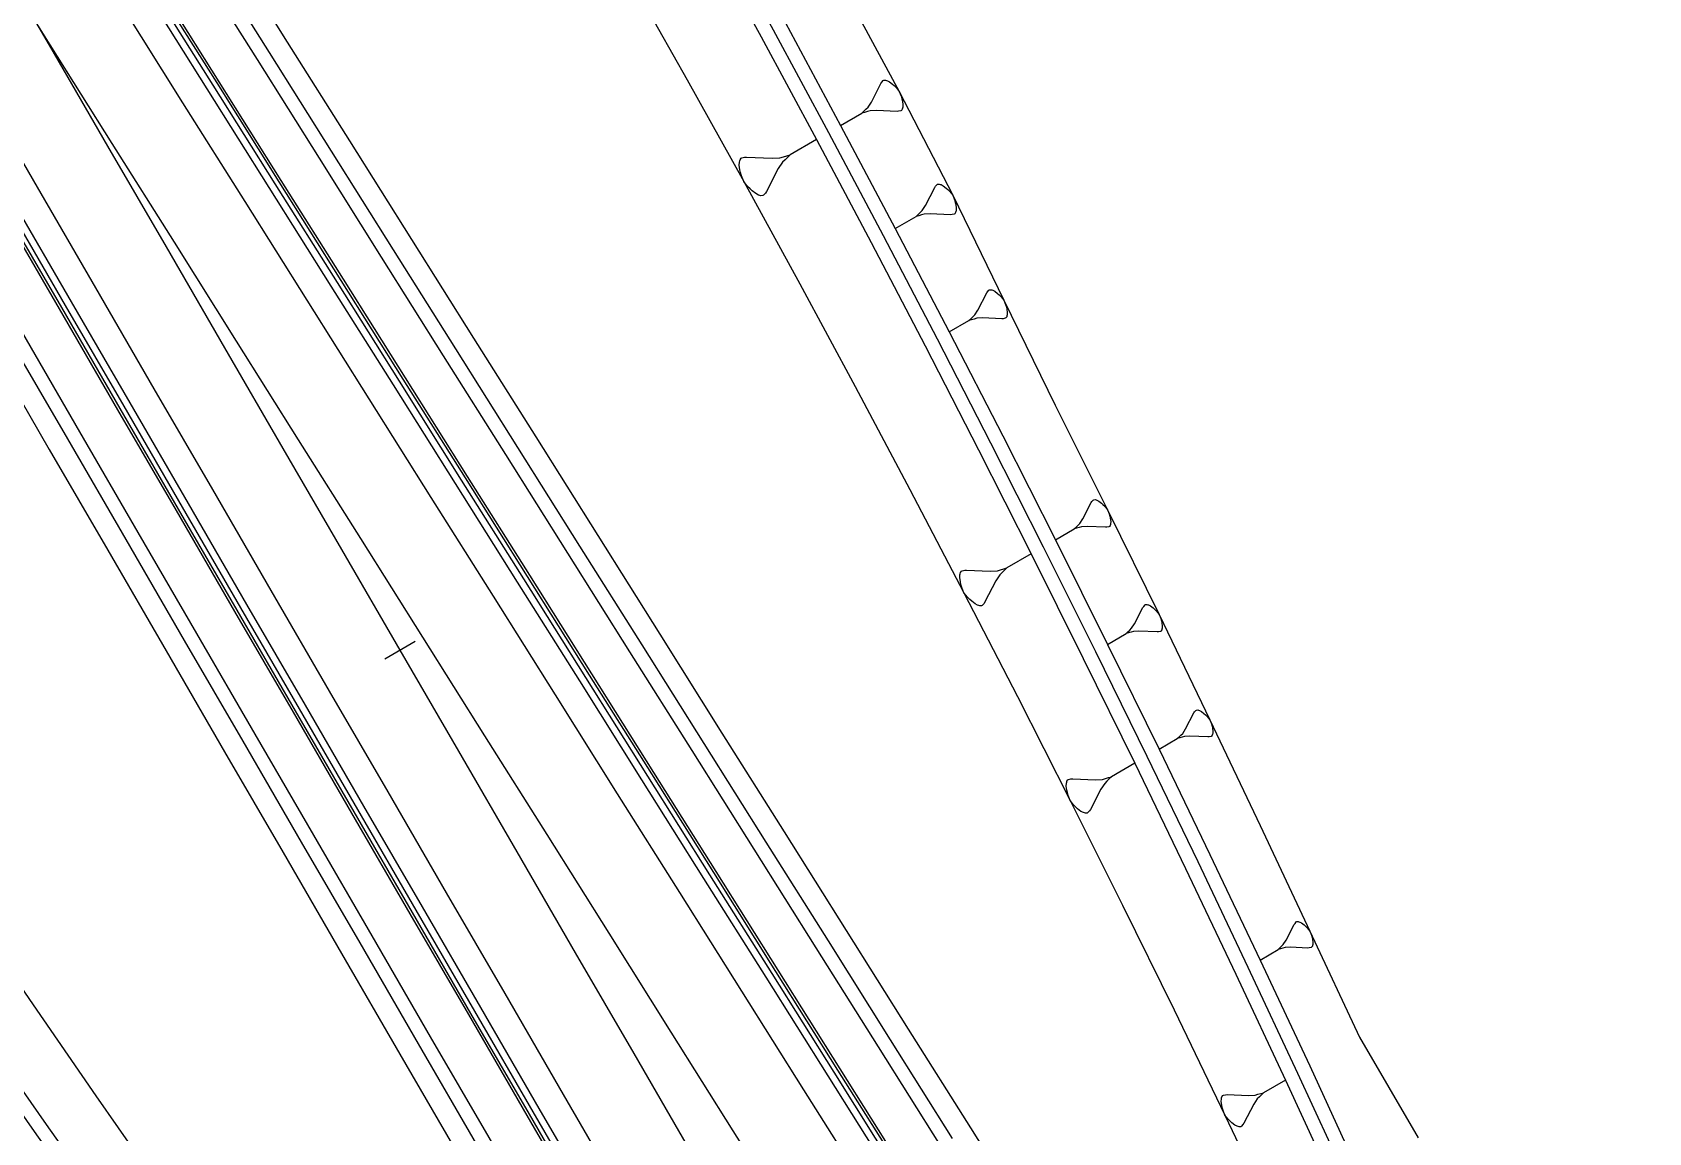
# Model space of a CAD drawing. Extents: x 385979 to 386199, y 802665 to 802910.
# Drawn here: x 386014.4 to 386083.7, y 802839.4 to 802886.6 of the extents above; entities that cross this region are included whole.
import ezdxf

# ---------------------------------------------------------------- set-up
doc = ezdxf.new("R2010")
doc.units = 0
doc.layers.get('0').update_dxf_attribs({"linetype": 'CONTINUOUS'})

msp = doc.modelspace()

# ---------------------------------------------------------------- linework, layer by layer
at = {"color": 7}
for p, q in [((386050.4119, 802883.5909), (386050.8197, 802884.3816)), ((386050.8197, 802884.3816), (386050.8566, 802884.4376)), ((386050.8566, 802884.4376), (386050.9193, 802884.5086)), ((386050.9193, 802884.5086), (386050.9453, 802884.5237)), ((386050.9453, 802884.5237), (386051.0122, 802884.5278)), ((386051.0122, 802884.5278), (386051.0531, 802884.5169)), ((386051.0531, 802884.5169), (386051.0941, 802884.506)), ((386051.0941, 802884.506), (386051.191, 802884.4583)), ((386051.191, 802884.4583), (386051.3181, 802884.3587)), ((386051.3181, 802884.3587), (386051.3891, 802884.2959)), ((386051.3891, 802884.2959), (386051.4751, 802884.2072)), ((386051.4751, 802884.2072), (386051.6063, 802884.0407)), ((386051.6063, 802884.0407), (386051.6856, 802883.8441)), ((386051.6856, 802883.8441), (386051.7198, 802883.7254)), ((386051.7198, 802883.7254), (386051.7389, 802883.6325)), ((386049.0908, 802882.5827), (386049.9985, 802883.1088)), ((386049.9985, 802883.1088), (386050.0872, 802883.1948)), ((386050.1172, 802883.143), (386049.9985, 802883.1088)), ((386050.0872, 802883.1948), (386050.1759, 802883.2809)), ((386050.236, 802883.1772), (386050.1172, 802883.143)), ((386050.1759, 802883.2809), (386050.2646, 802883.367)), ((386050.3547, 802883.2114), (386050.236, 802883.1772)), ((386050.2646, 802883.367), (386050.4119, 802883.5909)), ((386050.6223, 802883.2279), (386050.3547, 802883.2114)), ((386051.5111, 802883.1887), (386050.6223, 802883.2279)), ((386051.578, 802883.1928), (386051.5111, 802883.1887)), ((386051.6709, 802883.212), (386051.578, 802883.1928)), ((386051.6968, 802883.227), (386051.6709, 802883.212)), ((386051.7336, 802883.283), (386051.6968, 802883.227)), ((386051.7445, 802883.324), (386051.7336, 802883.283)), ((386051.7389, 802883.6325), (386051.7622, 802883.4728)), ((386051.7554, 802883.365), (386051.7445, 802883.324)), ((386051.7622, 802883.4728), (386051.7554, 802883.365)), ((386048.0526, 802881.981), (386046.9287, 802881.3296)), ((386044.7449, 802880.8788), (386044.7533, 802881.0124)), ((386044.7533, 802881.0124), (386044.7668, 802881.0631)), ((386044.7668, 802881.0631), (386044.7803, 802881.1138)), ((386044.7803, 802881.1138), (386044.8259, 802881.1832)), ((386044.8259, 802881.1832), (386044.858, 802881.2018)), ((386044.858, 802881.2018), (386044.9729, 802881.2255)), ((386044.9729, 802881.2255), (386045.0558, 802881.2306)), ((386045.0558, 802881.2306), (386046.1563, 802881.1821)), ((386046.1563, 802881.1821), (386046.4876, 802881.2026)), ((386046.5993, 802881.0099), (386046.4168, 802880.7326)), ((386046.4876, 802881.2026), (386046.6346, 802881.2449)), ((386046.7091, 802881.1165), (386046.5993, 802881.0099)), ((386046.6346, 802881.2449), (386046.7817, 802881.2872)), ((386046.8189, 802881.223), (386046.7091, 802881.1165)), ((386046.7817, 802881.2872), (386046.9287, 802881.3296)), ((386046.9287, 802881.3296), (386046.8189, 802881.223)), ((386044.7737, 802880.6811), (386044.7449, 802880.8788)), ((386044.7974, 802880.5661), (386044.7737, 802880.6811)), ((386044.8398, 802880.4191), (386044.7974, 802880.5661)), ((386044.9379, 802880.1757), (386044.8398, 802880.4191)), ((386046.4168, 802880.7326), (386045.9119, 802879.7536)), ((386045.1003, 802879.9695), (386044.9379, 802880.1757)), ((386045.2069, 802879.8597), (386045.1003, 802879.9695)), ((386045.2948, 802879.782), (386045.2069, 802879.8597)), ((386045.4521, 802879.6587), (386045.2948, 802879.782)), ((386045.5721, 802879.5996), (386045.4521, 802879.6587)), ((386045.6229, 802879.5861), (386045.5721, 802879.5996)), ((386045.6736, 802879.5726), (386045.6229, 802879.5861)), ((386045.7564, 802879.5777), (386045.6736, 802879.5726)), ((386045.7885, 802879.5963), (386045.7564, 802879.5777)), ((386045.8662, 802879.6842), (386045.7885, 802879.5963)), ((386045.9119, 802879.7536), (386045.8662, 802879.6842)), ((386052.7283, 802879.1494), (386053.1278, 802879.924)), ((386053.1278, 802879.924), (386053.1638, 802879.9788)), ((386053.1638, 802879.9788), (386053.2253, 802880.0484)), ((386053.2253, 802880.0484), (386053.2507, 802880.0631)), ((386053.2507, 802880.0631), (386053.3163, 802880.0671)), ((386053.3163, 802880.0671), (386053.3564, 802880.0565)), ((386053.3564, 802880.0565), (386053.3965, 802880.0458)), ((386053.3965, 802880.0458), (386053.4915, 802879.999)), ((386053.4915, 802879.999), (386053.6159, 802879.9015)), ((386053.6159, 802879.9015), (386053.6855, 802879.84)), ((386053.6855, 802879.84), (386053.7698, 802879.7531)), ((386053.7698, 802879.7531), (386053.8983, 802879.59)), ((386053.8983, 802879.59), (386053.9759, 802879.3974)), ((386052.4101, 802878.7614), (386052.497, 802878.8457)), ((386052.497, 802878.8457), (386052.5839, 802878.93)), ((386052.5839, 802878.93), (386052.7283, 802879.1494)), ((386053.9759, 802879.3974), (386054.0094, 802879.2811)), ((386054.023, 802878.8478), (386053.9869, 802878.7929)), ((386054.0094, 802879.2811), (386054.0282, 802879.1902)), ((386054.0337, 802878.8879), (386054.023, 802878.8478)), ((386054.0282, 802879.1902), (386054.051, 802879.0337)), ((386054.0444, 802878.928), (386054.0337, 802878.8879)), ((386054.051, 802879.0337), (386054.0444, 802878.928)), ((386051.4341, 802878.1618), (386052.3233, 802878.6771)), ((386052.3233, 802878.6771), (386052.4101, 802878.7614)), ((386052.4396, 802878.7106), (386052.3233, 802878.6771)), ((386052.5559, 802878.7441), (386052.4396, 802878.7106)), ((386052.6723, 802878.7776), (386052.5559, 802878.7441)), ((386052.9344, 802878.7938), (386052.6723, 802878.7776)), ((386053.805, 802878.7554), (386052.9344, 802878.7938)), ((386053.8706, 802878.7594), (386053.805, 802878.7554)), ((386053.9615, 802878.7782), (386053.8706, 802878.7594)), ((386053.9869, 802878.7929), (386053.9615, 802878.7782)), ((386054.9807, 802874.6641), (386055.3605, 802875.4004)), ((386055.3605, 802875.4004), (386055.3948, 802875.4526)), ((386055.3948, 802875.4526), (386055.4533, 802875.5187)), ((386055.4533, 802875.5187), (386055.4774, 802875.5327)), ((386055.4774, 802875.5327), (386055.5397, 802875.5365)), ((386055.5397, 802875.5365), (386055.5779, 802875.5264)), ((386055.5779, 802875.5264), (386055.616, 802875.5162)), ((386055.616, 802875.5162), (386055.7063, 802875.4718)), ((386055.7063, 802875.4718), (386055.8246, 802875.379)), ((386055.8246, 802875.379), (386055.8907, 802875.3206)), ((386054.8435, 802874.4555), (386054.9807, 802874.6641)), ((386055.8907, 802875.3206), (386055.9709, 802875.238)), ((386055.9709, 802875.238), (386056.093, 802875.0829)), ((386056.093, 802875.0829), (386056.1668, 802874.8999)), ((386056.1668, 802874.8999), (386056.1987, 802874.7893)), ((386056.1987, 802874.7893), (386056.2165, 802874.7028)), ((386056.2165, 802874.7028), (386056.2382, 802874.5541)), ((386053.7504, 802873.7252), (386054.5957, 802874.2151)), ((386054.5957, 802874.2151), (386054.6783, 802874.2952)), ((386054.7063, 802874.2469), (386054.5957, 802874.2151)), ((386054.6783, 802874.2952), (386054.7609, 802874.3754)), ((386054.8169, 802874.2788), (386054.7063, 802874.2469)), ((386054.7609, 802874.3754), (386054.8435, 802874.4555)), ((386054.9275, 802874.3106), (386054.8169, 802874.2788)), ((386055.1767, 802874.326), (386054.9275, 802874.3106)), ((386056.0044, 802874.2895), (386055.1767, 802874.326)), ((386056.0667, 802874.2934), (386056.0044, 802874.2895)), ((386056.1531, 802874.3112), (386056.0667, 802874.2934)), ((386056.1773, 802874.3252), (386056.1531, 802874.3112)), ((386056.2116, 802874.3773), (386056.1773, 802874.3252)), ((386056.2217, 802874.4155), (386056.2116, 802874.3773)), ((386056.2319, 802874.4536), (386056.2217, 802874.4155)), ((386056.2382, 802874.5541), (386056.2319, 802874.4536)), ((386059.4748, 802865.7001), (386059.8369, 802866.402)), ((386059.8369, 802866.402), (386059.8696, 802866.4517)), ((386059.8696, 802866.4517), (386059.9253, 802866.5148)), ((386059.9253, 802866.5148), (386059.9483, 802866.5281)), ((386059.9483, 802866.5281), (386060.0077, 802866.5318)), ((386060.0077, 802866.5318), (386060.0441, 802866.5221)), ((386060.0441, 802866.5221), (386060.0805, 802866.5125)), ((386060.0805, 802866.5125), (386060.1665, 802866.4701)), ((386060.1665, 802866.4701), (386060.2793, 802866.3816)), ((386060.2793, 802866.3816), (386060.3424, 802866.3259)), ((386059.344, 802865.5012), (386059.4748, 802865.7001)), ((386060.3424, 802866.3259), (386060.4188, 802866.2472)), ((386060.4188, 802866.2472), (386060.5352, 802866.0994)), ((386060.5352, 802866.0994), (386060.6056, 802865.9248)), ((386060.6056, 802865.9248), (386060.6359, 802865.8194)), ((386060.6359, 802865.8194), (386060.653, 802865.737)), ((386060.653, 802865.737), (386060.6736, 802865.5952)), ((386058.3019, 802864.8049), (386059.1078, 802865.272)), ((386059.1078, 802865.272), (386059.1865, 802865.3484)), ((386059.2132, 802865.3024), (386059.1078, 802865.272)), ((386059.1865, 802865.3484), (386059.2653, 802865.4248)), ((386059.3186, 802865.3327), (386059.2132, 802865.3024)), ((386059.2653, 802865.4248), (386059.344, 802865.5012)), ((386059.4241, 802865.3631), (386059.3186, 802865.3327)), ((386059.6616, 802865.3777), (386059.4241, 802865.3631)), ((386060.4507, 802865.343), (386059.6616, 802865.3777)), ((386060.5101, 802865.3466), (386060.4507, 802865.343)), ((386060.5925, 802865.3636), (386060.5101, 802865.3466)), ((386060.6156, 802865.377), (386060.5925, 802865.3636)), ((386060.6483, 802865.4267), (386060.6156, 802865.377)), ((386060.6579, 802865.4631), (386060.6483, 802865.4267)), ((386060.6676, 802865.4994), (386060.6579, 802865.4631)), ((386060.6736, 802865.5952), (386060.6676, 802865.4994)), ((386056.087, 802863.5609), (386056.2231, 802863.6001)), ((386056.2231, 802863.6001), (386056.1214, 802863.5014)), ((386057.2637, 802864.2032), (386056.2231, 802863.6001)), ((386054.201, 802863.1827), (386054.2088, 802863.3064)), ((386054.2277, 802862.9996), (386054.201, 802863.1827)), ((386054.2088, 802863.3064), (386054.2213, 802863.3533)), ((386054.2213, 802863.3533), (386054.2338, 802863.4003)), ((386054.2497, 802862.8932), (386054.2277, 802862.9996)), ((386054.2338, 802863.4003), (386054.276, 802863.4645)), ((386054.2889, 802862.757), (386054.2497, 802862.8932)), ((386054.276, 802863.4645), (386054.3058, 802863.4817)), ((386054.3058, 802863.4817), (386054.4122, 802863.5037)), ((386054.4122, 802863.5037), (386054.4889, 802863.5084)), ((386054.4889, 802863.5084), (386055.5079, 802863.4635)), ((386055.7491, 802863.0473), (386055.2816, 802862.1408)), ((386055.5079, 802863.4635), (386055.8147, 802863.4825)), ((386055.918, 802863.3041), (386055.7491, 802863.0473)), ((386055.8147, 802863.4825), (386055.9508, 802863.5217)), ((386056.0197, 802863.4027), (386055.918, 802863.3041)), ((386055.9508, 802863.5217), (386056.087, 802863.5609)), ((386056.1214, 802863.5014), (386056.0197, 802863.4027)), ((386054.3798, 802862.5317), (386054.2889, 802862.757)), ((386054.5301, 802862.3408), (386054.3798, 802862.5317)), ((386054.6288, 802862.2391), (386054.5301, 802862.3408)), ((386054.7102, 802862.1671), (386054.6288, 802862.2391)), ((386054.8559, 802862.0529), (386054.7102, 802862.1671)), ((386054.967, 802861.9982), (386054.8559, 802862.0529)), ((386055.014, 802861.9857), (386054.967, 802861.9982)), ((386055.0609, 802861.9732), (386055.014, 802861.9857)), ((386055.1376, 802861.9779), (386055.0609, 802861.9732)), ((386055.1674, 802861.9952), (386055.1376, 802861.9779)), ((386055.2393, 802862.0766), (386055.1674, 802861.9952)), ((386055.2816, 802862.1408), (386055.2393, 802862.0766)), ((386061.6987, 802861.2078), (386062.0573, 802861.903)), ((386062.0573, 802861.903), (386062.0897, 802861.9522)), ((386062.0897, 802861.9522), (386062.1448, 802862.0147)), ((386062.1448, 802862.0147), (386062.1676, 802862.0279)), ((386062.1676, 802862.0279), (386062.2265, 802862.0315)), ((386062.2265, 802862.0315), (386062.2625, 802862.0219)), ((386062.2625, 802862.0219), (386062.2985, 802862.0124)), ((386062.2985, 802862.0124), (386062.3837, 802861.9704)), ((386062.3837, 802861.9704), (386062.4954, 802861.8828)), ((386062.4954, 802861.8828), (386062.5579, 802861.8276)), ((386062.5579, 802861.8276), (386062.6335, 802861.7496)), ((386062.6335, 802861.7496), (386062.7489, 802861.6032)), ((386062.7489, 802861.6032), (386062.8186, 802861.4304)), ((386061.3352, 802860.7839), (386061.4132, 802860.8595)), ((386061.4396, 802860.8139), (386061.3352, 802860.7839)), ((386061.4132, 802860.8595), (386061.4912, 802860.9352)), ((386061.544, 802860.844), (386061.4396, 802860.8139)), ((386061.4912, 802860.9352), (386061.5691, 802861.0109)), ((386061.6484, 802860.8741), (386061.544, 802860.844)), ((386061.5691, 802861.0109), (386061.6987, 802861.2078)), ((386061.8837, 802860.8886), (386061.6484, 802860.8741)), ((386062.6652, 802860.8542), (386061.8837, 802860.8886)), ((386062.724, 802860.8578), (386062.6652, 802860.8542)), ((386062.8056, 802860.8746), (386062.724, 802860.8578)), ((386062.8284, 802860.8878), (386062.8056, 802860.8746)), ((386062.8186, 802861.4304), (386062.8486, 802861.326)), ((386062.8608, 802860.9371), (386062.8284, 802860.8878)), ((386062.8486, 802861.326), (386062.8655, 802861.2444)), ((386062.8704, 802860.9731), (386062.8608, 802860.9371)), ((386062.8655, 802861.2444), (386062.8859, 802861.1039)), ((386062.88, 802861.0091), (386062.8704, 802860.9731)), ((386062.8859, 802861.1039), (386062.88, 802861.0091)), ((386060.5371, 802860.3213), (386061.3352, 802860.7839)), ((386063.8883, 802856.6943), (386064.2411, 802857.3784)), ((386064.2411, 802857.3784), (386064.273, 802857.4269)), ((386064.273, 802857.4269), (386064.3273, 802857.4883)), ((386064.3273, 802857.4883), (386064.3497, 802857.5013)), ((386064.3497, 802857.5013), (386064.4076, 802857.5049)), ((386064.4076, 802857.5049), (386064.4431, 802857.4955)), ((386064.4431, 802857.4955), (386064.4785, 802857.4861)), ((386064.4785, 802857.4861), (386064.5624, 802857.4447)), ((386064.5624, 802857.4447), (386064.6723, 802857.3586)), ((386064.6723, 802857.3586), (386064.7337, 802857.3043)), ((386063.7608, 802856.5006), (386063.8883, 802856.6943)), ((386064.7337, 802857.3043), (386064.8082, 802857.2275)), ((386064.8082, 802857.2275), (386064.9217, 802857.0835)), ((386064.9217, 802857.0835), (386064.9903, 802856.9134)), ((386064.9903, 802856.9134), (386065.0198, 802856.8107)), ((386065.0198, 802856.8107), (386065.0364, 802856.7303)), ((386065.0364, 802856.7303), (386065.0566, 802856.5922)), ((386062.7453, 802855.822), (386063.5306, 802856.2772)), ((386063.5306, 802856.2772), (386063.6073, 802856.3517)), ((386063.6333, 802856.3068), (386063.5306, 802856.2772)), ((386063.6073, 802856.3517), (386063.6841, 802856.4261)), ((386063.7361, 802856.3364), (386063.6333, 802856.3068)), ((386063.6841, 802856.4261), (386063.7608, 802856.5006)), ((386063.8388, 802856.3659), (386063.7361, 802856.3364)), ((386064.0703, 802856.3802), (386063.8388, 802856.3659)), ((386064.8393, 802856.3464), (386064.0703, 802856.3802)), ((386064.8972, 802856.3499), (386064.8393, 802856.3464)), ((386064.9775, 802856.3665), (386064.8972, 802856.3499)), ((386065, 802856.3795), (386064.9775, 802856.3665)), ((386065.0318, 802856.4279), (386065, 802856.3795)), ((386065.0413, 802856.4634), (386065.0318, 802856.4279)), ((386065.0507, 802856.4988), (386065.0413, 802856.4634)), ((386065.0566, 802856.5922), (386065.0507, 802856.4988)), ((386060.316, 802854.5284), (386060.4467, 802854.566)), ((386060.4467, 802854.566), (386060.5774, 802854.6037)), ((386060.5774, 802854.6037), (386060.7081, 802854.6413)), ((386060.7081, 802854.6413), (386060.6105, 802854.5466)), ((386061.7071, 802855.2203), (386060.7081, 802854.6413)), ((386058.7669, 802854.2406), (386058.7743, 802854.3593)), ((386058.7925, 802854.0648), (386058.7669, 802854.2406)), ((386058.7743, 802854.3593), (386058.7863, 802854.4044)), ((386058.7863, 802854.4044), (386058.7983, 802854.4495)), ((386058.8136, 802853.9627), (386058.7925, 802854.0648)), ((386058.7983, 802854.4495), (386058.8389, 802854.5111)), ((386058.8512, 802853.832), (386058.8136, 802853.9627)), ((386058.8389, 802854.5111), (386058.8674, 802854.5277)), ((386058.8674, 802854.5277), (386058.9696, 802854.5488)), ((386058.9696, 802854.5488), (386059.0432, 802854.5533)), ((386059.0432, 802854.5533), (386060.0215, 802854.5102)), ((386060.2531, 802854.1106), (386059.8042, 802853.2404)), ((386060.0215, 802854.5102), (386060.316, 802854.5284)), ((386060.4152, 802854.3571), (386060.2531, 802854.1106)), ((386060.5129, 802854.4519), (386060.4152, 802854.3571)), ((386060.6105, 802854.5466), (386060.5129, 802854.4519)), ((386058.9385, 802853.6156), (386058.8512, 802853.832)), ((386059.0828, 802853.4324), (386058.9385, 802853.6156)), ((386059.1776, 802853.3347), (386059.0828, 802853.4324)), ((386059.2557, 802853.2657), (386059.1776, 802853.3347)), ((386059.3955, 802853.156), (386059.2557, 802853.2657)), ((386059.7637, 802853.1788), (386059.6946, 802853.1006)), ((386059.8042, 802853.2404), (386059.7637, 802853.1788)), ((386059.5022, 802853.1035), (386059.3955, 802853.156)), ((386059.5473, 802853.0915), (386059.5022, 802853.1035)), ((386059.5924, 802853.0795), (386059.5473, 802853.0915)), ((386059.666, 802853.084), (386059.5924, 802853.0795)), ((386059.6946, 802853.1006), (386059.666, 802853.084)), ((386068.5474, 802848.3027), (386068.5786, 802848.3502)), ((386068.5786, 802848.3502), (386068.6319, 802848.4105)), ((386068.6319, 802848.4105), (386068.6539, 802848.4232)), ((386068.6539, 802848.4232), (386068.7106, 802848.4267)), ((386068.7106, 802848.4267), (386068.7454, 802848.4175)), ((386068.7454, 802848.4175), (386068.7801, 802848.4082)), ((386068.7801, 802848.4082), (386068.8624, 802848.3677)), ((386068.8624, 802848.3677), (386068.9702, 802848.2832)), ((386068.0763, 802847.4418), (386068.2013, 802847.6319)), ((386068.2013, 802847.6319), (386068.5474, 802848.3027)), ((386068.9702, 802848.2832), (386069.0304, 802848.23)), ((386069.0304, 802848.23), (386069.1034, 802848.1547)), ((386069.1034, 802848.1547), (386069.2147, 802848.0134)), ((386069.2147, 802848.0134), (386069.282, 802847.8467)), ((386069.282, 802847.8467), (386069.311, 802847.7459)), ((386069.311, 802847.7459), (386069.3272, 802847.6672)), ((386069.3272, 802847.6672), (386069.347, 802847.5316)), ((386067.0805, 802846.7765), (386067.8506, 802847.2228)), ((386067.8506, 802847.2228), (386067.9258, 802847.2958)), ((386067.9513, 802847.2518), (386067.8506, 802847.2228)), ((386067.9258, 802847.2958), (386068.0011, 802847.3688)), ((386068.0521, 802847.2808), (386067.9513, 802847.2518)), ((386068.0011, 802847.3688), (386068.0763, 802847.4418)), ((386068.1529, 802847.3098), (386068.0521, 802847.2808)), ((386068.3799, 802847.3238), (386068.1529, 802847.3098)), ((386069.134, 802847.2906), (386068.3799, 802847.3238)), ((386069.1907, 802847.2941), (386069.134, 802847.2906)), ((386069.2695, 802847.3104), (386069.1907, 802847.2941)), ((386069.2915, 802847.3231), (386069.2695, 802847.3104)), ((386069.3227, 802847.3706), (386069.2915, 802847.3231)), ((386069.332, 802847.4054), (386069.3227, 802847.3706)), ((386069.3412, 802847.4401), (386069.332, 802847.4054)), ((386069.347, 802847.5316), (386069.3412, 802847.4401)), ((386068.1694, 802841.6284), (386067.2328, 802841.0856)), ((386065.4129, 802840.71), (386065.4199, 802840.8213)), ((386065.437, 802840.5452), (386065.4129, 802840.71)), ((386065.4199, 802840.8213), (386065.4312, 802840.8635)), ((386065.4312, 802840.8635), (386065.4424, 802840.9058)), ((386065.4424, 802840.9058), (386065.4804, 802840.9636)), ((386065.4804, 802840.9636), (386065.5072, 802840.9791)), ((386065.5072, 802840.9791), (386065.603, 802840.9989)), ((386065.603, 802840.9989), (386065.672, 802841.0031)), ((386065.672, 802841.0031), (386066.5891, 802840.9627)), ((386066.5891, 802840.9627), (386066.8652, 802840.9798)), ((386066.9582, 802840.8192), (386066.8062, 802840.5881)), ((386066.8652, 802840.9798), (386066.9877, 802841.015)), ((386067.0498, 802840.908), (386066.9582, 802840.8192)), ((386066.9877, 802841.015), (386067.1103, 802841.0503)), ((386067.1413, 802840.9968), (386067.0498, 802840.908)), ((386067.1103, 802841.0503), (386067.2328, 802841.0856)), ((386067.2328, 802841.0856), (386067.1413, 802840.9968)), ((386065.4567, 802840.4494), (386065.437, 802840.5452)), ((386065.492, 802840.3269), (386065.4567, 802840.4494)), ((386065.5738, 802840.124), (386065.492, 802840.3269)), ((386065.7091, 802839.9522), (386065.5738, 802840.124)), ((386066.8062, 802840.5881), (386066.3854, 802839.7723)), ((386065.7979, 802839.8607), (386065.7091, 802839.9522)), ((386065.8712, 802839.796), (386065.7979, 802839.8607)), ((386066.0023, 802839.6932), (386065.8712, 802839.796)), ((386066.1023, 802839.6439), (386066.0023, 802839.6932)), ((386066.1446, 802839.6327), (386066.1023, 802839.6439)), ((386066.1869, 802839.6214), (386066.1446, 802839.6327)), ((386066.2559, 802839.6257), (386066.1869, 802839.6214)), ((386066.2826, 802839.6412), (386066.2559, 802839.6257)), ((386066.3474, 802839.7145), (386066.2826, 802839.6412)), ((386066.3854, 802839.7723), (386066.3474, 802839.7145))]:
    msp.add_line(p, q, dxfattribs=at)
at = {"color": 3}
msp.add_line((386030.8366, 802860.4443), (386029.5389, 802859.6921), dxfattribs=at)
at = {"color": 7, "linetype": 'CONTINUOUS'}
for points in [[(386038.1456, 802900), (386038.4089, 802899.508), (386040.8604, 802895.1498), (386043.2848, 802890.7758), (386045.6822, 802886.3862), (386048.0526, 802881.981), (386050.3959, 802877.56), (386052.7122, 802873.1234), (386055.0015, 802868.6711), (386057.2637, 802864.2032), (386059.4989, 802859.7196), (386061.7071, 802855.2203), (386063.8882, 802850.7053), (386066.0423, 802846.1747), (386068.1694, 802841.6284), (386070.2694, 802837.0665)], [(386038.8257, 802900), (386038.928, 802899.8089), (386041.3795, 802895.4506), (386043.8039, 802891.0767), (386046.2013, 802886.6871), (386048.5717, 802882.2818), (386050.915, 802877.8609), (386053.2313, 802873.4243), (386055.5206, 802868.972), (386057.7828, 802864.5041), (386060.018, 802860.0205), (386062.2262, 802855.5212), (386064.4073, 802851.0062), (386066.5614, 802846.4756), (386068.6885, 802841.9293), (386070.7885, 802837.3673)], [(386043.0614, 802900), (386044.5668, 802897.298), (386046.9284, 802892.8877), (386049.2323, 802888.4439), (386051.6063, 802884.0407), (386053.8983, 802879.59), (386056.093, 802875.0829), (386058.2914, 802870.578), (386060.5352, 802866.0994), (386062.7489, 802861.6032), (386064.9217, 802857.0835), (386067.0785, 802852.5545), (386069.2147, 802848.0134), (386071.348, 802843.4708), (386073.8666, 802839.1514)], [(386037.5727, 802893.2442), (386040.0548, 802888.9037), (386042.5099, 802884.5475), (386044.9379, 802880.1757), (386047.339, 802875.7882), (386049.7129, 802871.385), (386052.0599, 802866.9662), (386054.3798, 802862.5317), (386056.6727, 802858.0815), (386058.9385, 802853.6156), (386061.1773, 802849.1341), (386063.3891, 802844.6369), (386065.5738, 802840.124), (386067.7315, 802835.5955), (386069.8622, 802831.0513), (386071.9658, 802826.4914), (386074.0424, 802821.9159), (386074.9538, 802819.8836), (386076.1012, 802817.33), (386078.1866, 802812.7596), (386080.1863, 802808.1395), (386082.1889, 802803.5211), (386083.7468, 802800)], [(386018.8457, 802890.0119), (386019.6654, 802888.6443), (386022.3288, 802884.4088), (386024.9922, 802880.1734), (386027.6556, 802875.938), (386030.319, 802871.7025), (386032.9824, 802867.4671), (386035.6458, 802863.2317), (386038.3092, 802858.9962), (386040.9726, 802854.7608), (386043.636, 802850.5254), (386046.2993, 802846.2899), (386048.9627, 802842.0545), (386051.6261, 802837.8191), (386054.2895, 802833.5836), (386056.9529, 802829.3482), (386059.6163, 802825.1128), (386062.2797, 802820.8773), (386064.9431, 802816.6419), (386066.1231, 802814.7654), (386067.6065, 802812.4065), (386070.2699, 802808.171), (386072.8084, 802803.8632), (386075.0475, 802800)], [(386018.9544, 802890.0441), (386019.7606, 802888.6994), (386022.424, 802884.464), (386025.0874, 802880.2286), (386027.7508, 802875.9931), (386030.4142, 802871.7577), (386033.0776, 802867.5223), (386035.741, 802863.2868), (386038.4043, 802859.0514), (386041.0677, 802854.816), (386043.7311, 802850.5805), (386046.3945, 802846.3451), (386049.0579, 802842.1097), (386051.7213, 802837.8742), (386054.3847, 802833.6388), (386057.0481, 802829.4034), (386059.7115, 802825.1679), (386062.3749, 802820.9325), (386065.0383, 802816.6971), (386066.2183, 802814.8205), (386067.7016, 802812.4616), (386070.365, 802808.2262), (386072.9036, 802803.9184), (386075.1747, 802800)], [(386020.7985, 802890.5899), (386020.8796, 802890.5038), (386021.6553, 802889.7976), (386024.8223, 802887.0099), (386025.357, 802886.1639), (386028.0203, 802881.9285), (386030.6837, 802877.6931), (386033.3471, 802873.4576), (386036.0105, 802869.2222), (386038.6739, 802864.9868), (386041.3373, 802860.7514), (386044.0007, 802856.5159), (386046.6641, 802852.2805), (386049.3275, 802848.0451), (386051.9909, 802843.8096), (386054.6543, 802839.5742), (386057.3177, 802835.3388)], [(386017.1498, 802889.51), (386017.6706, 802888.6439), (386018.2033, 802887.7968), (386020.8667, 802883.5614), (386023.5301, 802879.3259), (386026.1935, 802875.0905), (386028.8568, 802870.8551), (386031.5202, 802866.6196), (386034.1836, 802862.3842), (386036.847, 802858.1488), (386039.5104, 802853.9133), (386042.1738, 802849.6779), (386044.8372, 802845.4425), (386047.5006, 802841.207), (386050.164, 802836.9716)], [(386018.3612, 802889.8685), (386019.2415, 802888.3986), (386021.9049, 802884.1631), (386024.5683, 802879.9277), (386027.2317, 802875.6923), (386029.8951, 802871.4568), (386032.5585, 802867.2214), (386035.2218, 802862.986), (386037.8852, 802858.7505), (386040.5486, 802854.5151), (386043.212, 802850.2797), (386045.8754, 802846.0442), (386048.5388, 802841.8088), (386051.2022, 802837.5734), (386053.8656, 802833.3379), (386056.529, 802829.1025), (386059.1924, 802824.8671), (386061.8558, 802820.6316), (386064.5191, 802816.3962), (386065.6992, 802814.5196), (386067.1825, 802812.1608), (386069.8459, 802807.9253), (386072.3845, 802803.6175), (386074.4812, 802800)], [(386013.7128, 802888.4927), (386015.1439, 802886.0236), (386017.6512, 802881.6977), (386020.1585, 802877.3718), (386022.6658, 802873.0459), (386025.1731, 802868.72), (386027.6804, 802864.3941), (386030.1877, 802860.0682), (386032.695, 802855.7423), (386035.2023, 802851.4164), (386037.7096, 802847.0905), (386040.2169, 802842.7646), (386042.7243, 802838.4387), (386045.2316, 802834.1128), (386047.7389, 802829.7869), (386050.2462, 802825.461), (386052.7535, 802821.1351), (386055.2608, 802816.8092), (386057.7681, 802812.4832), (386058.879, 802810.5666), (386060.2754, 802808.1573), (386062.7827, 802803.8314), (386065.0034, 802800)], [(386010.2598, 802887.4707), (386012.1158, 802884.2685), (386014.6231, 802879.9426), (386017.1304, 802875.6167), (386019.6377, 802871.2908), (386022.145, 802866.9649), (386024.6523, 802862.639), (386027.1596, 802858.3131), (386029.6669, 802853.9872), (386032.1742, 802849.6613), (386034.6815, 802845.3354), (386037.1888, 802841.0095), (386039.6961, 802836.6836), (386042.2034, 802832.3577), (386044.7107, 802828.0317), (386047.218, 802823.7058), (386049.7253, 802819.3799), (386052.2326, 802815.054), (386054.7399, 802810.7281), (386055.8508, 802808.8115), (386057.2472, 802806.4022), (386059.7545, 802802.0763), (386060.958, 802800)], [(386008.4839, 802886.9451), (386010.5585, 802883.3659), (386013.0658, 802879.04), (386015.5731, 802874.7141), (386018.0804, 802870.3881), (386020.5877, 802866.0622), (386023.095, 802861.7363), (386025.6023, 802857.4104), (386028.1096, 802853.0845), (386030.6169, 802848.7586), (386033.1242, 802844.4327), (386035.6315, 802840.1068), (386038.1388, 802835.7809), (386040.6461, 802831.455), (386043.1534, 802827.1291), (386045.6607, 802822.8032), (386048.168, 802818.4773), (386050.6753, 802814.1514), (386053.1826, 802809.8255), (386054.2935, 802807.9089), (386055.6899, 802805.4996), (386058.1972, 802801.1737), (386058.8775, 802800)], [(386008.5925, 802886.9772), (386010.6536, 802883.421), (386013.1609, 802879.0951), (386015.6682, 802874.7692), (386018.1755, 802870.4433), (386020.6828, 802866.1174), (386023.1902, 802861.7915), (386025.6975, 802857.4656), (386028.2048, 802853.1397), (386030.7121, 802848.8138), (386033.2194, 802844.4879), (386035.7267, 802840.162), (386038.234, 802835.8361), (386040.7413, 802831.5102), (386043.2486, 802827.1843), (386045.7559, 802822.8584), (386048.2632, 802818.5325), (386050.7705, 802814.2066), (386053.2778, 802809.8807), (386054.3887, 802807.964), (386055.7851, 802805.5548), (386058.2924, 802801.2289), (386059.0046, 802800)], [(386009.0759, 802887.1203), (386011.0776, 802883.6667), (386013.5849, 802879.3408), (386016.0922, 802875.0149), (386018.5995, 802870.689), (386021.1068, 802866.3631), (386023.6141, 802862.0372), (386026.1214, 802857.7113), (386028.6287, 802853.3854), (386031.136, 802849.0595), (386033.6433, 802844.7336), (386036.1506, 802840.4077), (386038.6579, 802836.0818), (386041.1652, 802831.7559), (386043.6725, 802827.43), (386046.1798, 802823.1041), (386048.6871, 802818.7782), (386051.1944, 802814.4523), (386053.7017, 802810.1264), (386054.8126, 802808.2097), (386056.209, 802805.8005), (386058.7163, 802801.4746), (386059.571, 802800)], [(386014.6425, 802886.8888), (386015.1751, 802886.0417), (386017.8385, 802881.8063), (386020.5019, 802877.5708), (386023.1653, 802873.3354), (386025.8287, 802869.1), (386028.4921, 802864.8645), (386031.1555, 802860.6291), (386033.8189, 802856.3937), (386036.4823, 802852.1582), (386039.1457, 802847.9228), (386041.8091, 802843.6874), (386044.4725, 802839.4519), (386047.1358, 802835.2165)], [(386006.5516, 802886.3732), (386007.6255, 802881.6659), (386010.1328, 802877.34), (386012.6401, 802873.0141), (386015.1474, 802868.6882), (386017.6547, 802864.3623), (386020.162, 802860.0364), (386022.6693, 802855.7105), (386025.1766, 802851.3846), (386027.6839, 802847.0587), (386030.1912, 802842.7328), (386032.6985, 802838.4069), (386035.2058, 802834.081), (386037.7131, 802829.7551), (386040.2204, 802825.4292), (386042.7277, 802821.1033), (386045.235, 802816.7774), (386047.7423, 802812.4515), (386050.2496, 802808.1256), (386051.3605, 802806.2089), (386052.7569, 802803.7997), (386054.9592, 802800)], [(386000, 802866.6619), (386000.4529, 802865.9504), (386003.1671, 802861.7444), (386005.9084, 802857.5541), (386008.6767, 802853.3795), (386011.472, 802849.2205), (386014.2944, 802845.0772), (386017.1438, 802840.9496), (386020.0202, 802836.8376), (386022.9237, 802832.7414), (386025.8542, 802828.6607), (386028.8117, 802824.5958), (386031.7963, 802820.5465), (386034.8079, 802816.5129), (386037.8466, 802812.495), (386040.9122, 802808.4927), (386044.0049, 802804.5061), (386045.3838, 802802.7448), (386047.1155, 802800.5298), (386047.5248, 802800)], [(386000, 802861.845), (386000.9177, 802860.4406), (386003.6836, 802856.2646), (386006.4767, 802852.1043), (386009.2967, 802847.9597), (386012.1438, 802843.8307), (386015.0179, 802839.7174), (386017.9191, 802835.6198), (386020.8472, 802831.5379), (386023.8025, 802827.4716), (386026.7847, 802823.4209), (386029.794, 802819.386), (386032.8304, 802815.3667), (386035.8937, 802811.3631), (386038.9841, 802807.3752), (386042.1015, 802803.4029), (386043.4914, 802801.648), (386044.7947, 802800)], [(386000, 802860.7496), (386000.3985, 802860.1397), (386003.1645, 802855.9638), (386005.9575, 802851.8034), (386008.7776, 802847.6588), (386011.6247, 802843.5298), (386014.4988, 802839.4166), (386017.4, 802835.3189), (386020.3281, 802831.237), (386023.2834, 802827.1707), (386026.2656, 802823.1201), (386029.2749, 802819.0851), (386032.3112, 802815.0658), (386035.3746, 802811.0622), (386038.465, 802807.0743), (386041.5824, 802803.102), (386042.9723, 802801.3471), (386044.0376, 802800)]]:
    msp.add_lwpolyline(points, dxfattribs=at)
at = {"color": 1, "linetype": 'CONTINUOUS'}
for points in [[(386039.5089, 802900), (386041.8986, 802895.7515), (386044.323, 802891.3776), (386046.7204, 802886.988), (386049.0908, 802882.5827), (386051.4341, 802878.1618), (386053.7504, 802873.7252), (386056.0397, 802869.2729), (386058.3019, 802864.8049), (386060.5371, 802860.3213), (386062.7453, 802855.822), (386064.9264, 802851.3071), (386067.0805, 802846.7765), (386069.2076, 802842.2302), (386071.3076, 802837.6682)], [(386021.3581, 802890.8728), (386021.9149, 802889.9481), (386024.5783, 802885.7126), (386027.2417, 802881.4772), (386029.9051, 802877.2418), (386032.5685, 802873.0063), (386035.2319, 802868.7709), (386037.8953, 802864.5355), (386040.5586, 802860.3), (386043.222, 802856.0646), (386045.8854, 802851.8292), (386048.5488, 802847.5937), (386051.2122, 802843.3583), (386053.8756, 802839.1229)], [(386018.9544, 802890.0441), (386019.7606, 802888.6994), (386022.424, 802884.464), (386025.0874, 802880.2286), (386027.7508, 802875.9931), (386030.4142, 802871.7577), (386033.0776, 802867.5223), (386035.741, 802863.2868), (386038.4043, 802859.0514), (386041.0677, 802854.816), (386043.7311, 802850.5805), (386046.3945, 802846.3451), (386049.0579, 802842.1097), (386051.7213, 802837.8742), (386054.3847, 802833.6388), (386057.0481, 802829.4034), (386059.7115, 802825.1679), (386062.3749, 802820.9325), (386065.0383, 802816.6971), (386066.2183, 802814.8205), (386067.7016, 802812.4616), (386070.365, 802808.2262), (386072.9036, 802803.9184), (386075.1747, 802800)], [(386020.8238, 802890.5974), (386021.3958, 802889.6472), (386024.0592, 802885.4118), (386026.7226, 802881.1763), (386029.386, 802876.9409), (386032.0494, 802872.7055), (386034.7128, 802868.47), (386037.3761, 802864.2346), (386040.0395, 802859.9992), (386042.7029, 802855.7637), (386045.3663, 802851.5283), (386048.0297, 802847.2929), (386050.6931, 802843.0574), (386053.3565, 802838.822)], [(386008.4839, 802886.9451), (386010.5585, 802883.3659), (386013.0658, 802879.04), (386015.5731, 802874.7141), (386018.0804, 802870.3881), (386020.5877, 802866.0622), (386023.095, 802861.7363), (386025.6023, 802857.4104), (386028.1096, 802853.0845), (386030.6169, 802848.7586), (386033.1242, 802844.4327), (386035.6315, 802840.1068), (386038.1388, 802835.7809), (386040.6461, 802831.455), (386043.1534, 802827.1291), (386045.6607, 802822.8032), (386048.168, 802818.4773), (386050.6753, 802814.1514), (386053.1826, 802809.8255), (386054.2935, 802807.9089), (386055.6899, 802805.4996), (386058.1972, 802801.1737), (386058.8775, 802800)], [(386006.0832, 802886.1216), (386008.4042, 802882.1172), (386010.9115, 802877.7913), (386013.4188, 802873.4654), (386015.9261, 802869.1395), (386018.4334, 802864.8136), (386020.9407, 802860.4877), (386023.448, 802856.1618), (386025.9553, 802851.8359), (386028.4626, 802847.51), (386030.9699, 802843.1841), (386033.4772, 802838.8582), (386035.9845, 802834.5323), (386038.4918, 802830.2064), (386040.9991, 802825.8805), (386043.5064, 802821.5546), (386046.0137, 802817.2287), (386048.521, 802812.9028), (386051.0283, 802808.5769), (386052.1392, 802806.6602), (386053.5356, 802804.251), (386055.9995, 802800)], [(386006.6193, 802886.3932), (386008.9233, 802882.4181), (386011.4306, 802878.0922), (386013.9379, 802873.7663), (386016.4452, 802869.4404), (386018.9525, 802865.1145), (386021.4598, 802860.7886), (386023.9671, 802856.4627), (386026.4744, 802852.1368), (386028.9817, 802847.8109), (386031.489, 802843.485), (386033.9963, 802839.1591), (386036.5036, 802834.8332), (386039.0109, 802830.5073), (386041.5182, 802826.1814), (386044.0255, 802821.8555), (386046.5328, 802817.5296), (386049.0401, 802813.2037), (386051.5474, 802808.8777), (386052.6583, 802806.9611), (386054.0547, 802804.5518), (386056.562, 802800.2259), (386056.693, 802800)]]:
    msp.add_lwpolyline(points, dxfattribs=at)
at = {"color": 2, "linetype": 'CONTINUOUS'}
for points in [[(386018.6578, 802889.9563), (386019.501, 802888.549), (386022.1644, 802884.3136), (386024.8278, 802880.0781), (386027.4912, 802875.8427), (386030.1546, 802871.6073), (386032.818, 802867.3718), (386035.4814, 802863.1364), (386038.1448, 802858.901), (386040.8082, 802854.6655), (386043.4716, 802850.4301), (386046.135, 802846.1947), (386048.7984, 802841.9592), (386051.4617, 802837.7238), (386054.1251, 802833.4884), (386056.7885, 802829.2529), (386059.4519, 802825.0175), (386062.1153, 802820.7821), (386064.7787, 802816.5466), (386065.9587, 802814.6701), (386067.4421, 802812.3112), (386070.1055, 802808.0758), (386072.644, 802803.768), (386074.8279, 802800)], [(386008.7799, 802887.0327), (386010.818, 802883.5163), (386013.3253, 802879.1904), (386015.8326, 802874.8645), (386018.3399, 802870.5386), (386020.8472, 802866.2127), (386023.3545, 802861.8868), (386025.8618, 802857.5609), (386028.3691, 802853.235), (386030.8764, 802848.9091), (386033.3837, 802844.5832), (386035.891, 802840.2573), (386038.3983, 802835.9314), (386040.9057, 802831.6055), (386043.413, 802827.2796), (386045.9203, 802822.9537), (386048.4276, 802818.6278), (386050.9349, 802814.3018), (386053.4422, 802809.9759), (386054.553, 802808.0593), (386055.9495, 802805.65), (386058.4568, 802801.3241), (386059.2242, 802800)]]:
    msp.add_lwpolyline(points, dxfattribs=at)
at = {"color": 3, "linetype": 'CONTINUOUS'}
msp.add_lwpolyline([(386013.7128, 802888.4927), (386015.1439, 802886.0236), (386017.6512, 802881.6977), (386020.1585, 802877.3718), (386022.6658, 802873.0459), (386025.1731, 802868.72), (386027.6804, 802864.3941), (386030.1877, 802860.0682), (386032.695, 802855.7423), (386035.2023, 802851.4164), (386037.7096, 802847.0905), (386040.2169, 802842.7646), (386042.7243, 802838.4387), (386045.2316, 802834.1128), (386047.7389, 802829.7869), (386050.2462, 802825.461), (386052.7535, 802821.1351), (386055.2608, 802816.8092), (386057.7681, 802812.4832), (386058.879, 802810.5666), (386060.2754, 802808.1573), (386062.7827, 802803.8314), (386065.0034, 802800)], dxfattribs=at)

doc.saveas('drawing.dxf')
